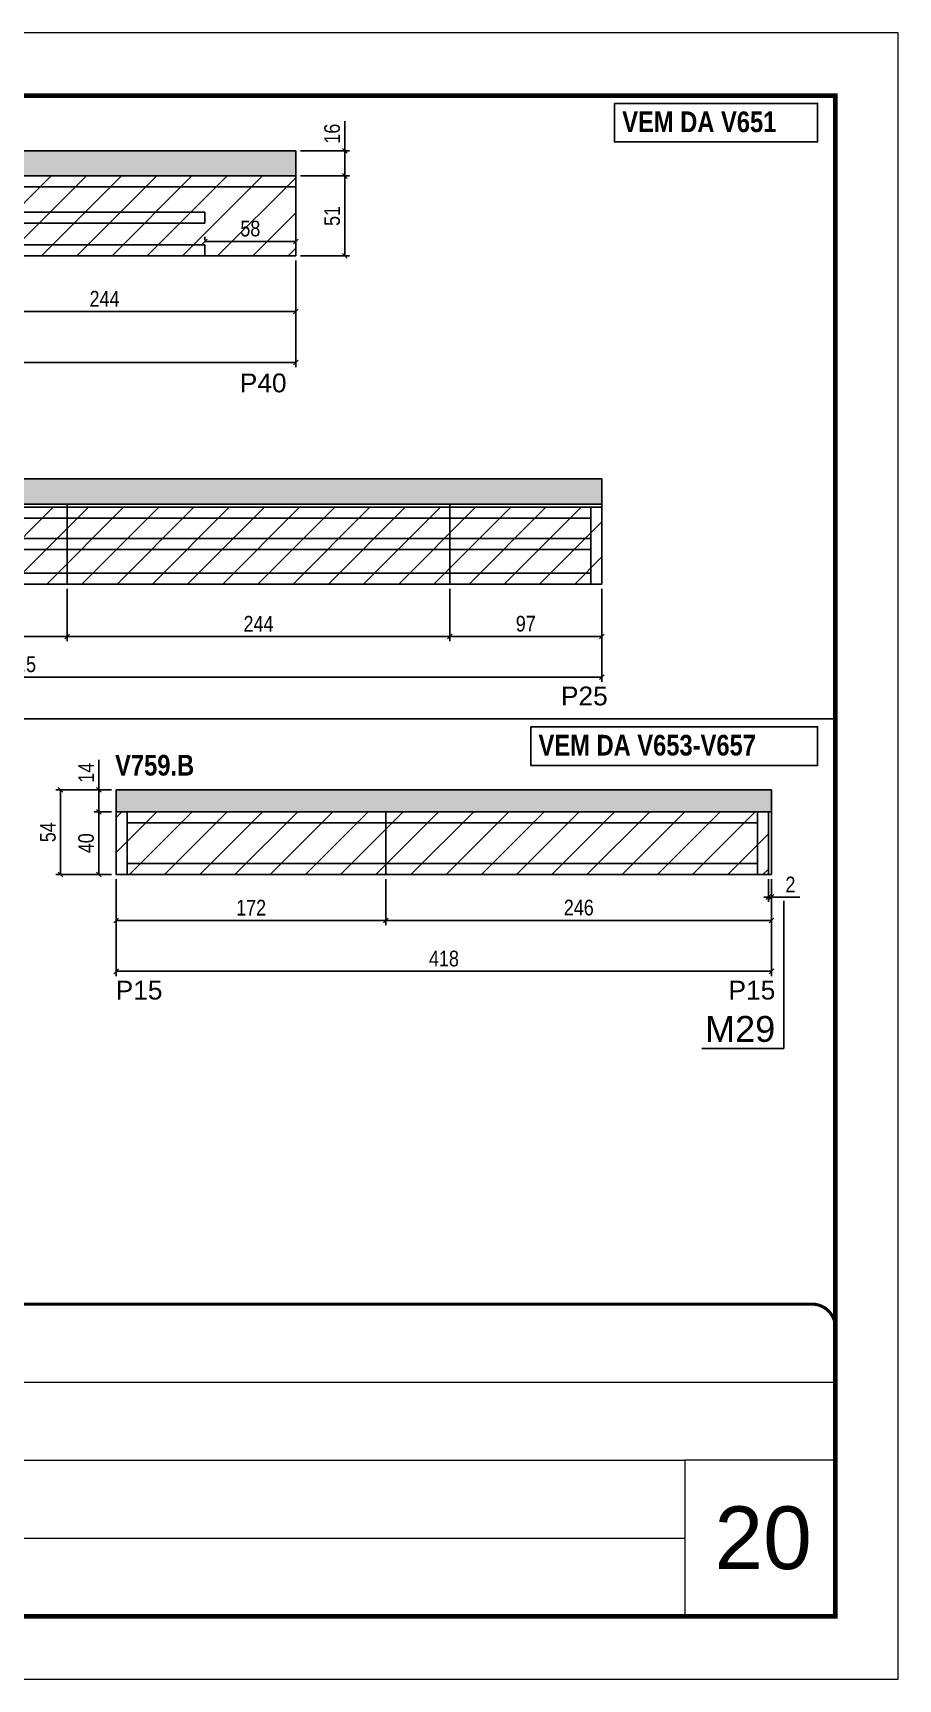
# Model space of a CAD drawing. Extents: x 3309 to 9563, y -2522 to 14608.
# Drawn here: x 9011 to 9563, y 8964 to 10014 of the extents above; entities that cross this region are included whole.
import ezdxf

# ---------------------------------------------------------------- set-up
doc = ezdxf.new("R2010")
doc.units = 0
doc.header["$PDMODE"] = 35
doc.header["$PDSIZE"] = -10
doc.linetypes.add('CONTINUO', pattern=[0])
doc.linetypes.add('DASHED', pattern=[0.75, 0.5, -0.25])
for name, color, linetype in [('5', 5, 'Continuous'), ('COTA', 241, 'Continuous'), ('NOMENCLATURA', 7, 'Continuous'), ('Painéis', 200, 'Continuous'), ('SARR_2.2x7', 40, 'Continuous')]:
    doc.layers.add(name, color=color, linetype=linetype)
for name, color, linetype, lineweight in [('CARIMBO', 255, 'Continuous', 9), ('Folhas', 255, 'Continuous', 9), ('Hachura', 251, 'Continuous', 9), ('SARRAFO DE PRESSAO', 251, 'DASHED', 9)]:
    doc.layers.add(name, color=color, linetype=linetype, lineweight=lineweight)
doc.styles.add('ARIAL', font='arial.ttf')
doc.styles.add('COTA TECNICA', font='techl___.ttf', dxfattribs={"height": 10})
doc.styles.get("Standard").update_dxf_attribs({"font": 'arial.ttf'})
doc.styles.add('TECNICA', font='techb___.ttf', dxfattribs={"height": 10})
doc.dimstyles.new('PAINEL', dxfattribs={"dimtxt": 10, "dimasz": 3, "dimexe": 3, "dimexo": 3, "dimgap": 3, "dimtad": 1, "dimdec": 1, "dimzin": 12, "dimdsep": 46, "dimtxsty": 'COTA TECNICA', "dimblk1": 'OBLIQUE', "dimblk2": 'OBLIQUE', "dimsah": 1, "dimcen": 0.9, "dimclrd": 4, "dimclre": 4, "dimclrt": 240, "dimadec": 1, "dimazin": 3, "dimtfac": 1, "dimtdec": 1, "dimtmove": 0, "dimatfit": 3, "dimfxl": 1, "dimtolj": 1, "dimtzin": 12, "dimarcsym": 0})

# ---------------------------------------------------------------- blocks, each defined once
blk = doc.blocks.new('9999999999')
at = {"color": 30, "linetype": 'CONTINUO'}
for p, q in [((98564.6, 34379.6), (99584, 34379.6)), ((98564.6, 34329.8), (99488, 34329.8)), ((99584, 34329.8), (99488, 34329.8)), ((99488, 34329.8), (99488, 34230.2)), ((98564.6, 34280), (99488, 34280))]:
    blk.add_line(p, q, dxfattribs=at)
at = {"color": 30, "linetype": 'CONTINUO', "const_width": 2}
blk.add_lwpolyline([(99584, 34230.2), (99584, 34414.4, 0.414214), (99569, 34429.4), (98229, 34429.4, 0.414214), (98214, 34414.4), (98214, 34245.2, 0.414214), (98229, 34230.2), (99584, 34230.2)], format="xyb", dxfattribs=at)
at = {"layer": 'Folhas'}
blk.add_lwpolyline([(98139, 34190.2), (99624, 34190.2), (99624, 35240.2), (98139, 35240.2)], close=True, dxfattribs=at)
at = {"layer": 'Folhas', "color": 30, "const_width": 3}
blk.add_lwpolyline([(98214, 34230.2), (99584, 34230.2), (99584, 35200.2), (98214, 35200.2)], close=True, dxfattribs=at)
blk = doc.blocks.new('_Oblique')
at = {"color": 0, "linetype": 'ByBlock', "lineweight": -2}
blk.add_line((-0.5, -0.5), (0.5, 0.5), dxfattribs=at)
blk = doc.blocks.new('*D2561')
at = {"layer": 'COTA', "color": 4, "lineweight": -2, "transparency": 16777216}
for p, q in [((9064.2, 9473.7), (9064.2, 9412)), ((9482.2, 9473.7), (9482.2, 9412)), ((9482.2, 9415), (9064.2, 9415))]:
    blk.add_line(p, q, dxfattribs=at)
at = {"layer": 'Defpoints', "color": 0, "transparency": 16777216}
for p in [(9064.2, 9476.7), (9482.2, 9476.7), (9064.2, 9415)]:
    blk.add_point(p, dxfattribs=at)
at = {"layer": 'COTA', "color": 4, "lineweight": -2, "transparency": 16777216, "xscale": 3, "yscale": 3, "zscale": 3, "rotation": 180}
blk.add_blockref('_Oblique', (9064.2, 9415), dxfattribs=at)
at = {"layer": 'COTA', "color": 4, "lineweight": -2, "transparency": 16777216, "xscale": 3, "yscale": 3, "zscale": 3}
blk.add_blockref('_Oblique', (9482.2, 9415), dxfattribs=at)
at = {"layer": 'COTA', "color": 240, "transparency": 16777216, "insert": (9273.2, 9423.1), "char_height": 10, "attachment_point": 5, "style": 'COTA TECNICA'}
blk.add_mtext('\\A1;418', dxfattribs=at)
blk = doc.blocks.new('*D2562')
at = {"layer": 'COTA', "color": 4, "lineweight": -2, "transparency": 16777216}
for p, q in [((9236.2, 9473.7), (9236.2, 9444.5)), ((9482.2, 9473.7), (9482.2, 9444.5)), ((9482.2, 9447.5), (9236.2, 9447.5))]:
    blk.add_line(p, q, dxfattribs=at)
at = {"layer": 'Defpoints', "color": 0, "transparency": 16777216}
for p in [(9236.2, 9476.7), (9482.2, 9476.7), (9236.2, 9447.5)]:
    blk.add_point(p, dxfattribs=at)
at = {"layer": 'COTA', "color": 4, "lineweight": -2, "transparency": 16777216, "xscale": 3, "yscale": 3, "zscale": 3, "rotation": 180}
blk.add_blockref('_Oblique', (9236.2, 9447.5), dxfattribs=at)
at = {"layer": 'COTA', "color": 4, "lineweight": -2, "transparency": 16777216, "xscale": 3, "yscale": 3, "zscale": 3}
blk.add_blockref('_Oblique', (9482.2, 9447.5), dxfattribs=at)
at = {"layer": 'COTA', "color": 240, "transparency": 16777216, "insert": (9359.2, 9455.6), "char_height": 10, "attachment_point": 5, "style": 'COTA TECNICA'}
blk.add_mtext('\\A1;246', dxfattribs=at)
blk = doc.blocks.new('*D2563')
at = {"layer": 'COTA', "color": 4, "lineweight": -2, "transparency": 16777216}
for p, q in [((9064.2, 9473.7), (9064.2, 9444.5)), ((9236.2, 9473.7), (9236.2, 9444.5)), ((9236.2, 9447.5), (9064.2, 9447.5))]:
    blk.add_line(p, q, dxfattribs=at)
at = {"layer": 'Defpoints', "color": 0, "transparency": 16777216}
for p in [(9064.2, 9476.7), (9236.2, 9476.7), (9064.2, 9447.5)]:
    blk.add_point(p, dxfattribs=at)
at = {"layer": 'COTA', "color": 4, "lineweight": -2, "transparency": 16777216, "xscale": 3, "yscale": 3, "zscale": 3, "rotation": 180}
blk.add_blockref('_Oblique', (9064.2, 9447.5), dxfattribs=at)
at = {"layer": 'COTA', "color": 4, "lineweight": -2, "transparency": 16777216, "xscale": 3, "yscale": 3, "zscale": 3}
blk.add_blockref('_Oblique', (9236.2, 9447.5), dxfattribs=at)
at = {"layer": 'COTA', "color": 240, "transparency": 16777216, "insert": (9150.2, 9455.6), "char_height": 10, "attachment_point": 5, "style": 'COTA TECNICA'}
blk.add_mtext('\\A1;172', dxfattribs=at)
blk = doc.blocks.new('*D2564')
at = {"layer": 'COTA', "color": 4, "lineweight": -2, "transparency": 16777216}
for p, q in [((9061.2, 9516.7), (9050.1, 9516.7)), ((9053.1, 9516.7), (9053.1, 9476.7)), ((9061.2, 9476.7), (9050.1, 9476.7))]:
    blk.add_line(p, q, dxfattribs=at)
at = {"layer": 'Defpoints', "color": 0, "transparency": 16777216}
for p in [(9064.2, 9516.7), (9053.1, 9476.7), (9064.2, 9476.7)]:
    blk.add_point(p, dxfattribs=at)
at = {"layer": 'COTA', "color": 4, "lineweight": -2, "transparency": 16777216, "xscale": 3, "yscale": 3, "zscale": 3}
for p, rotation in [((9053.1, 9516.7), 90), ((9053.1, 9476.7), 270)]:
    blk.add_blockref('_Oblique', p, dxfattribs=dict(at, rotation=rotation))
at = {"layer": 'COTA', "color": 240, "transparency": 16777216, "insert": (9045, 9496.7), "char_height": 10, "attachment_point": 5, "rotation": 90, "style": 'COTA TECNICA'}
blk.add_mtext('\\A1;40', dxfattribs=at)
blk = doc.blocks.new('*D2565')
at = {"layer": 'COTA', "color": 4, "lineweight": -2, "transparency": 16777216}
for p, q in [((9053.1, 9530.7), (9053.1, 9549.8)), ((9061.2, 9530.7), (9050.1, 9530.7)), ((9053.1, 9516.7), (9053.1, 9530.7)), ((9061.2, 9516.7), (9050.1, 9516.7))]:
    blk.add_line(p, q, dxfattribs=at)
at = {"layer": 'Defpoints', "color": 0, "transparency": 16777216}
for p in [(9053.1, 9530.7), (9064.2, 9530.7), (9064.2, 9516.7)]:
    blk.add_point(p, dxfattribs=at)
at = {"layer": 'COTA', "color": 4, "lineweight": -2, "transparency": 16777216, "xscale": 3, "yscale": 3, "zscale": 3}
for p, rotation in [((9053.1, 9530.7), 90), ((9053.1, 9516.7), 270)]:
    blk.add_blockref('_Oblique', p, dxfattribs=dict(at, rotation=rotation))
at = {"layer": 'COTA', "color": 240, "transparency": 16777216, "insert": (9045, 9541.7), "char_height": 10, "attachment_point": 5, "rotation": 90, "style": 'COTA TECNICA'}
blk.add_mtext('\\A1;14', dxfattribs=at)
blk = doc.blocks.new('*D2566')
at = {"layer": 'COTA', "color": 4, "lineweight": -2, "transparency": 16777216}
for p, q in [((9061.2, 9530.7), (9025.7, 9530.7)), ((9028.7, 9476.7), (9028.7, 9530.7)), ((9061.2, 9476.7), (9025.7, 9476.7))]:
    blk.add_line(p, q, dxfattribs=at)
at = {"layer": 'Defpoints', "color": 0, "transparency": 16777216}
for p in [(9028.7, 9530.7), (9064.2, 9530.7), (9064.2, 9476.7)]:
    blk.add_point(p, dxfattribs=at)
at = {"layer": 'COTA', "color": 4, "lineweight": -2, "transparency": 16777216, "xscale": 3, "yscale": 3, "zscale": 3}
for p, rotation in [((9028.7, 9530.7), 90), ((9028.7, 9476.7), 270)]:
    blk.add_blockref('_Oblique', p, dxfattribs=dict(at, rotation=rotation))
at = {"layer": 'COTA', "color": 240, "transparency": 16777216, "insert": (9020.6, 9503.7), "char_height": 10, "attachment_point": 5, "rotation": 90, "style": 'COTA TECNICA'}
blk.add_mtext('\\A1;54', dxfattribs=at)
blk = doc.blocks.new('*D2567')
at = {"layer": 'COTA', "color": 4, "lineweight": -2, "transparency": 16777216}
for p, q in [((9480.2, 9473.7), (9480.2, 9459.4)), ((9482.2, 9473.7), (9482.2, 9459.4)), ((9480.2, 9462.4), (9477.2, 9462.4)), ((9480.2, 9462.4), (9482.2, 9462.4)), ((9482.2, 9462.4), (9500.3, 9462.4))]:
    blk.add_line(p, q, dxfattribs=at)
at = {"layer": 'Defpoints', "color": 0, "transparency": 16777216}
for p in [(9480.2, 9476.7), (9482.2, 9476.7), (9482.2, 9462.4)]:
    blk.add_point(p, dxfattribs=at)
at = {"layer": 'COTA', "color": 4, "lineweight": -2, "transparency": 16777216, "xscale": 3, "yscale": 3, "zscale": 3}
blk.add_blockref('_Oblique', (9480.2, 9462.4), dxfattribs=at)
at = {"layer": 'COTA', "color": 4, "lineweight": -2, "transparency": 16777216, "xscale": 3, "yscale": 3, "zscale": 3, "rotation": 180}
blk.add_blockref('_Oblique', (9482.2, 9462.4), dxfattribs=at)
at = {"layer": 'COTA', "color": 240, "transparency": 16777216, "insert": (9494.2, 9470.4), "char_height": 10, "attachment_point": 5, "style": 'COTA TECNICA'}
blk.add_mtext('\\A1;2', dxfattribs=at)
blk = doc.blocks.new('*D2729')
at = {"layer": 'COTA', "color": 4, "lineweight": -2, "transparency": 16777216}
for p, q in [((8546.7, 9868.3), (8546.7, 9800.4)), ((9178.7, 9868.3), (9178.7, 9800.4)), ((8546.7, 9803.4), (9178.7, 9803.4))]:
    blk.add_line(p, q, dxfattribs=at)
at = {"layer": 'Defpoints', "color": 0, "transparency": 16777216}
for p in [(8546.7, 9871.3), (9178.7, 9871.3), (9178.7, 9803.4)]:
    blk.add_point(p, dxfattribs=at)
at = {"layer": 'COTA', "color": 4, "lineweight": -2, "transparency": 16777216, "xscale": 3, "yscale": 3, "zscale": 3, "rotation": 180}
blk.add_blockref('_Oblique', (8546.7, 9803.4), dxfattribs=at)
at = {"layer": 'COTA', "color": 4, "lineweight": -2, "transparency": 16777216, "xscale": 3, "yscale": 3, "zscale": 3}
blk.add_blockref('_Oblique', (9178.7, 9803.4), dxfattribs=at)
at = {"layer": 'COTA', "color": 240, "transparency": 16777216, "insert": (8862.7, 9811.6), "char_height": 10, "attachment_point": 5, "style": 'COTA TECNICA'}
blk.add_mtext('\\A1;632', dxfattribs=at)
blk = doc.blocks.new('*D2721')
at = {"layer": 'COTA', "color": 4, "lineweight": -2, "transparency": 16777216}
for p, q in [((8934.7, 9875.3), (8934.7, 9832.9)), ((9178.7, 9868.3), (9178.7, 9832.9)), ((8934.7, 9835.9), (9178.7, 9835.9))]:
    blk.add_line(p, q, dxfattribs=at)
at = {"layer": 'Defpoints', "color": 0, "transparency": 16777216}
for p in [(8934.7, 9878.3), (9178.7, 9871.3), (9178.7, 9835.9)]:
    blk.add_point(p, dxfattribs=at)
at = {"layer": 'COTA', "color": 4, "lineweight": -2, "transparency": 16777216, "xscale": 3, "yscale": 3, "zscale": 3, "rotation": 180}
blk.add_blockref('_Oblique', (8934.7, 9835.9), dxfattribs=at)
at = {"layer": 'COTA', "color": 4, "lineweight": -2, "transparency": 16777216, "xscale": 3, "yscale": 3, "zscale": 3}
blk.add_blockref('_Oblique', (9178.7, 9835.9), dxfattribs=at)
at = {"layer": 'COTA', "color": 240, "transparency": 16777216, "insert": (9056.7, 9844), "char_height": 10, "attachment_point": 5, "style": 'COTA TECNICA'}
blk.add_mtext('\\A1;244', dxfattribs=at)
blk = doc.blocks.new('*D2732')
at = {"layer": 'COTA', "color": 4, "lineweight": -2, "transparency": 16777216}
for p, q in [((9120.7, 9881.3), (9120.7, 9883.5)), ((9178.7, 9880.5), (9120.7, 9880.5)), ((9178.7, 9874.3), (9178.7, 9883.5))]:
    blk.add_line(p, q, dxfattribs=at)
at = {"layer": 'Defpoints', "color": 0, "transparency": 16777216}
for p in [(9120.7, 9880.5), (9120.7, 9878.3), (9178.7, 9871.3)]:
    blk.add_point(p, dxfattribs=at)
at = {"layer": 'COTA', "color": 4, "lineweight": -2, "transparency": 16777216, "xscale": 3, "yscale": 3, "zscale": 3, "rotation": 180}
blk.add_blockref('_Oblique', (9120.7, 9880.5), dxfattribs=at)
at = {"layer": 'COTA', "color": 4, "lineweight": -2, "transparency": 16777216, "xscale": 3, "yscale": 3, "zscale": 3}
blk.add_blockref('_Oblique', (9178.7, 9880.5), dxfattribs=at)
at = {"layer": 'COTA', "color": 240, "transparency": 16777216, "insert": (9149.7, 9888.7), "char_height": 10, "attachment_point": 5, "style": 'COTA TECNICA'}
blk.add_mtext('\\A1;58', dxfattribs=at)
blk = doc.blocks.new('*D2728')
at = {"layer": 'COTA', "color": 4, "lineweight": -2, "transparency": 16777216}
for p, q in [((9181.7, 9922.3), (9213, 9922.3)), ((9210, 9922.3), (9210, 9871.3)), ((9181.7, 9871.3), (9213, 9871.3))]:
    blk.add_line(p, q, dxfattribs=at)
at = {"layer": 'Defpoints', "color": 0, "transparency": 16777216}
for p in [(9178.7, 9922.3), (9178.7, 9871.3), (9210, 9871.3)]:
    blk.add_point(p, dxfattribs=at)
at = {"layer": 'COTA', "color": 4, "lineweight": -2, "transparency": 16777216, "xscale": 3, "yscale": 3, "zscale": 3}
for p, rotation in [((9210, 9922.3), 90), ((9210, 9871.3), 270)]:
    blk.add_blockref('_Oblique', p, dxfattribs=dict(at, rotation=rotation))
at = {"layer": 'COTA', "color": 240, "transparency": 16777216, "insert": (9201.9, 9896.8), "char_height": 10, "attachment_point": 5, "rotation": 90, "style": 'COTA TECNICA'}
blk.add_mtext('\\A1;51', dxfattribs=at)
blk = doc.blocks.new('*D2727')
at = {"layer": 'COTA', "color": 4, "lineweight": -2, "transparency": 16777216}
for p, q in [((9210, 9938.3), (9210, 9957.3)), ((9181.7, 9938.3), (9213, 9938.3)), ((9210, 9922.3), (9210, 9938.3)), ((9181.7, 9922.3), (9213, 9922.3))]:
    blk.add_line(p, q, dxfattribs=at)
at = {"layer": 'Defpoints', "color": 0, "transparency": 16777216}
for p in [(9178.7, 9938.3), (9210, 9938.3), (9178.7, 9922.3)]:
    blk.add_point(p, dxfattribs=at)
at = {"layer": 'COTA', "color": 4, "lineweight": -2, "transparency": 16777216, "xscale": 3, "yscale": 3, "zscale": 3}
for p, rotation in [((9210, 9938.3), 90), ((9210, 9922.3), 270)]:
    blk.add_blockref('_Oblique', p, dxfattribs=dict(at, rotation=rotation))
at = {"layer": 'COTA', "color": 240, "transparency": 16777216, "insert": (9201.9, 9949.3), "char_height": 10, "attachment_point": 5, "rotation": 90, "style": 'COTA TECNICA'}
blk.add_mtext('\\A1;16', dxfattribs=at)
blk = doc.blocks.new('*D5323')
at = {"layer": 'COTA', "color": 4, "lineweight": -2, "transparency": 16777216}
for p, q in [((8623.4, 9659), (8623.4, 9599.6)), ((9373.9, 9659), (9373.9, 9599.6)), ((9373.9, 9602.6), (8623.4, 9602.6))]:
    blk.add_line(p, q, dxfattribs=at)
at = {"layer": 'Defpoints', "color": 0, "transparency": 16777216}
for p in [(8623.4, 9662), (9373.9, 9662), (8623.4, 9602.6)]:
    blk.add_point(p, dxfattribs=at)
at = {"layer": 'COTA', "color": 4, "lineweight": -2, "transparency": 16777216, "xscale": 3, "yscale": 3, "zscale": 3, "rotation": 180}
blk.add_blockref('_Oblique', (8623.4, 9602.6), dxfattribs=at)
at = {"layer": 'COTA', "color": 4, "lineweight": -2, "transparency": 16777216, "xscale": 3, "yscale": 3, "zscale": 3}
blk.add_blockref('_Oblique', (9373.9, 9602.6), dxfattribs=at)
at = {"layer": 'COTA', "color": 240, "transparency": 16777216, "insert": (8998.7, 9610.8), "char_height": 10, "attachment_point": 5, "style": 'COTA TECNICA'}
blk.add_mtext('\\A1;750.5', dxfattribs=at)
blk = doc.blocks.new('*D5324')
at = {"layer": 'COTA', "color": 4, "lineweight": -2, "transparency": 16777216}
for p, q in [((8788.9, 9659), (8788.9, 9625.6)), ((9032.9, 9659), (9032.9, 9625.6)), ((9032.9, 9628.6), (8788.9, 9628.6))]:
    blk.add_line(p, q, dxfattribs=at)
at = {"layer": 'Defpoints', "color": 0, "transparency": 16777216}
for p in [(8788.9, 9662), (9032.9, 9662), (8788.9, 9628.6)]:
    blk.add_point(p, dxfattribs=at)
at = {"layer": 'COTA', "color": 4, "lineweight": -2, "transparency": 16777216, "xscale": 3, "yscale": 3, "zscale": 3, "rotation": 180}
blk.add_blockref('_Oblique', (8788.9, 9628.6), dxfattribs=at)
at = {"layer": 'COTA', "color": 4, "lineweight": -2, "transparency": 16777216, "xscale": 3, "yscale": 3, "zscale": 3}
blk.add_blockref('_Oblique', (9032.9, 9628.6), dxfattribs=at)
at = {"layer": 'COTA', "color": 240, "transparency": 16777216, "insert": (8910.9, 9636.7), "char_height": 10, "attachment_point": 5, "style": 'COTA TECNICA'}
blk.add_mtext('\\A1;244', dxfattribs=at)
blk = doc.blocks.new('*D5326')
at = {"layer": 'COTA', "color": 4, "lineweight": -2, "transparency": 16777216}
for p, q in [((9032.9, 9659), (9032.9, 9625.6)), ((9276.9, 9659), (9276.9, 9625.6)), ((9032.9, 9628.6), (9276.9, 9628.6))]:
    blk.add_line(p, q, dxfattribs=at)
at = {"layer": 'Defpoints', "color": 0, "transparency": 16777216}
for p in [(9032.9, 9662), (9276.9, 9662), (9276.9, 9628.6)]:
    blk.add_point(p, dxfattribs=at)
at = {"layer": 'COTA', "color": 4, "lineweight": -2, "transparency": 16777216, "xscale": 3, "yscale": 3, "zscale": 3, "rotation": 180}
blk.add_blockref('_Oblique', (9032.9, 9628.6), dxfattribs=at)
at = {"layer": 'COTA', "color": 4, "lineweight": -2, "transparency": 16777216, "xscale": 3, "yscale": 3, "zscale": 3}
blk.add_blockref('_Oblique', (9276.9, 9628.6), dxfattribs=at)
at = {"layer": 'COTA', "color": 240, "transparency": 16777216, "insert": (9154.9, 9636.7), "char_height": 10, "attachment_point": 5, "style": 'COTA TECNICA'}
blk.add_mtext('\\A1;244', dxfattribs=at)
blk = doc.blocks.new('*D5327')
at = {"layer": 'COTA', "color": 4, "lineweight": -2, "transparency": 16777216}
for p, q in [((9276.9, 9659), (9276.9, 9625.6)), ((9373.9, 9659), (9373.9, 9625.6)), ((9276.9, 9628.6), (9373.9, 9628.6))]:
    blk.add_line(p, q, dxfattribs=at)
at = {"layer": 'Defpoints', "color": 0, "transparency": 16777216}
for p in [(9276.9, 9662), (9373.9, 9662), (9373.9, 9628.6)]:
    blk.add_point(p, dxfattribs=at)
at = {"layer": 'COTA', "color": 4, "lineweight": -2, "transparency": 16777216, "xscale": 3, "yscale": 3, "zscale": 3, "rotation": 180}
blk.add_blockref('_Oblique', (9276.9, 9628.6), dxfattribs=at)
at = {"layer": 'COTA', "color": 4, "lineweight": -2, "transparency": 16777216, "xscale": 3, "yscale": 3, "zscale": 3}
blk.add_blockref('_Oblique', (9373.9, 9628.6), dxfattribs=at)
at = {"layer": 'COTA', "color": 240, "transparency": 16777216, "insert": (9325.4, 9636.7), "char_height": 10, "attachment_point": 5, "style": 'COTA TECNICA'}
blk.add_mtext('\\A1;97', dxfattribs=at)

msp = doc.modelspace()

# ---------------------------------------------------------------- hatches: boundary and pattern name
at = {"layer": 'COTA'}
h = msp.add_hatch(dxfattribs=at)
h.set_pattern_fill('AR-CONC', color=256, scale=0.03)
h.set_pattern_definition([(50, (-2568.256, 24.8587), (5.4655401, -0.4781726), [0.5715, -6.2865]), (355, (-2568.256, 24.8587), (-1.0573026, 5.7317054), [0.4572, -5.0292175]), (100.451445, (-2567.8007, 24.819), (4.4082374, 5.2535326), [0.4857003, -5.3427073]), (46.1842, (-2568.256, 26.383), (8.1323712, -1.2612698), [0.85725, -9.42975]), (96.63556, (-2567.5785, 26.2776), (7.122124, 7.4227837), [0.7285507, -8.0140682]), (351.18415, (-2568.256, 26.383), (7.122124, 7.4227837), [0.685799, -7.543792]), (21, (-2567.494, 26.0017), (4.5484317, -3.067956), [0.5715, -6.2865]), (326, (-2567.494, 26.0017), (1.8540609, 5.525639), [0.4572, -5.0292]), (71.451445, (-2567.115, 25.746), (6.4024926, 2.457683), [0.4857003, -5.3426981]), (37.5, (-2568.2562, 24.8587), (0.0926581, 2.53665117), [0, -4.96824, 0, -5.1054, 0, -5.04825]), (7.5, (-2568.2562, 24.8587), (2.00458988, 3.00541724), [0, -2.91084, 0, -4.85394, 0, -1.92405]), (327.5, (-2569.9554, 24.8587), (4.06771786, -0.17186232), [0, -1.905, 0, -5.9436, 0, -7.8867]), (317.5, (-2570.7174, 24.8587), (4.44387544, 0.7627947), [0, -2.4765, 0, -3.94716, 0, -5.6007])])
h.paths.add_polyline_path([(8546.73, 9938.34), (8546.73, 9922.34), (9178.73, 9922.34), (9178.73, 9938.34)])
h = msp.add_hatch(dxfattribs=at)
h.set_pattern_fill('AR-CONC', color=256, scale=0.03)
h.paths.add_polyline_path([(8593.43, 9662.03), (8623.43, 9662.03), (8623.43, 9713.03), (9373.93, 9713.03), (9373.93, 9729.03), (8787.93, 9729.03), (8787.93, 9727.03), (8546.73, 9727.03), (8546.73, 9713.03), (8593.43, 9713.03)])
h = msp.add_hatch(dxfattribs=at)
h.set_pattern_fill('AR-CONC', color=256, scale=0.03)
h.set_pattern_definition([(50, (2095.242, -1336.982), (5.46554, -0.4781726), [0.5715, -6.2865]), (355, (2095.242, -1336.982), (-1.0573026, 5.7317054), [0.4572, -5.0292175]), (100.451445, (2095.6974, -1337.0217), (4.4082374, 5.2535326), [0.4857003, -5.3427073]), (46.1842, (2095.242, -1335.458), (8.1323712, -1.26127), [0.85725, -9.42975]), (96.63556, (2095.92, -1335.563), (7.122124, 7.4227837), [0.7285507, -8.014068]), (351.18415, (2095.242, -1335.458), (7.122124, 7.422784), [0.685799, -7.543792]), (21, (2096.004, -1335.839), (4.5484317, -3.067956), [0.5715, -6.2865]), (326, (2096.004, -1335.839), (1.8540609, 5.525639), [0.4572, -5.0292]), (71.451445, (2096.383, -1336.0945), (6.4024926, 2.457683), [0.4857003, -5.3426981]), (37.5, (2095.242, -1336.9818), (0.0926581, 2.53665117), [0, -4.96824, 0, -5.1054, 0, -5.04825]), (7.5, (2095.242, -1336.9818), (2.0045899, 3.00541724), [0, -2.91084, 0, -4.85394, 0, -1.92405]), (327.5, (2093.5427, -1336.9818), (4.06771786, -0.17186232), [0, -1.905, 0, -5.9436, 0, -7.8867]), (317.5, (2092.7807, -1336.9818), (4.4438754, 0.7627947), [0, -2.4765, 0, -3.94716, 0, -5.6007])])
h.paths.add_polyline_path([(9482.17, 9516.68), (9482.17, 9530.68), (9064.17, 9530.68), (9064.17, 9516.68)])
at = {"layer": 'Hachura', "linetype": 'ByBlock'}
h = msp.add_hatch(dxfattribs=at)
h.set_pattern_fill('ANSI31', color=256, scale=5)
h.set_pattern_definition([(45, (-9.81, 14.268), (-11.22532, 11.22532), [])])
h.paths.add_polyline_path([(8790.73, 9922.34), (8546.73, 9922.34), (8546.73, 9871.34), (8790.73, 9871.34)])
h.paths.add_polyline_path([(8934.73, 9922.34), (8790.73, 9922.34), (8790.73, 9871.34), (8934.73, 9871.34)])
h.paths.add_polyline_path([(9178.73, 9922.34), (8934.73, 9922.34), (8934.73, 9871.34), (9178.73, 9871.34)])
h = msp.add_hatch(dxfattribs=at)
h.set_pattern_fill('ANSI31', color=256, scale=5)
h.set_pattern_definition([(45, (-65.803, -7.349), (-11.22532, 11.22532), [])])
h.paths.add_polyline_path([(8788.93, 9711.03), (8623.43, 9711.03), (8623.43, 9662.03), (8788.93, 9662.03)])
h.paths.add_polyline_path([(9032.93, 9711.03), (8788.93, 9711.03), (8788.93, 9662.03), (9032.93, 9662.03)])
h.paths.add_polyline_path([(9276.93, 9711.03), (9032.93, 9711.03), (9032.93, 9662.03), (9276.93, 9662.03)])
h.paths.add_polyline_path([(9373.93, 9711.03), (9276.93, 9711.03), (9276.93, 9662.03), (9373.93, 9662.03)])
h = msp.add_hatch(dxfattribs=at)
h.set_pattern_fill('ANSI31', color=256, scale=5)
h.paths.add_polyline_path([(8974.54, 9516.68), (8556.54, 9516.68), (8556.54, 9476.68), (8974.54, 9476.68)])
h.paths.add_polyline_path([(9236.17, 9516.68), (9064.17, 9516.68), (9064.17, 9476.68), (9236.17, 9476.68)])
h.paths.add_polyline_path([(9480.17, 9516.68), (9236.17, 9516.68), (9236.17, 9476.68), (9480.17, 9476.68)])
h.paths.add_polyline_path([(8966.54, 9347.95), (8844.54, 9347.95), (8844.54, 9293.95), (8966.54, 9293.95)])
h.paths.add_polyline_path([(8844.54, 9347.95), (8776.54, 9347.95), (8776.54, 9293.95), (8844.54, 9293.95)])
h.paths.add_polyline_path([(8746.54, 9347.95), (8624.54, 9347.95), (8624.54, 9293.95), (8746.54, 9293.95)])
h.paths.add_polyline_path([(8624.54, 9347.95), (8556.54, 9347.95), (8556.54, 9293.95), (8624.54, 9293.95)])

# ---------------------------------------------------------------- linework, layer by layer
at = {"layer": 'COTA'}
for p, q in [((8546.73, 9938.34), (9178.73, 9938.34)), ((9178.73, 9938.34), (9178.73, 9922.34)), ((8787.93, 9729.03), (9373.93, 9729.03)), ((9373.93, 9729.03), (9373.93, 9713.03)), ((8152.87, 9575.95), (9522.87, 9575.95)), ((9064.17, 9516.68), (9064.17, 9530.68)), ((9064.17, 9530.68), (9482.17, 9530.68)), ((9482.17, 9530.68), (9482.17, 9516.68))]:
    msp.add_line(p, q, dxfattribs=at)
at = {"layer": 'NOMENCLATURA', "linetype": 'Continuous'}
for p, q in [((9490.08, 9365.82), (9490.08, 9459.94)), ((9437.68, 9365.82), (9490.08, 9365.82))]:
    msp.add_line(p, q, dxfattribs=at)
at = {"layer": 'NOMENCLATURA'}
for points in [[(9381.92, 9968.57), (9511.55, 9968.57), (9511.55, 9944.01), (9381.92, 9944.01)], [(9328.54, 9570.96), (9511.55, 9570.96), (9511.55, 9546.39), (9328.54, 9546.39)]]:
    msp.add_lwpolyline(points, close=True, dxfattribs=at)
at = {"layer": 'Painéis', "linetype": 'ByBlock'}
for p, q in [((9178.73, 9922.34), (8546.73, 9922.34)), ((9178.73, 9871.34), (9178.73, 9922.34)), ((8546.73, 9871.34), (9178.73, 9871.34)), ((8623.43, 9713.03), (9373.93, 9713.03)), ((9032.93, 9713.03), (9032.93, 9662.03)), ((9276.93, 9662.03), (9276.93, 9713.03)), ((9373.93, 9662.03), (9373.93, 9713.03)), ((8623.43, 9711.03), (9373.93, 9711.03)), ((9373.93, 9662.03), (8623.43, 9662.03)), ((9064.17, 9476.68), (9064.17, 9516.68)), ((9064.17, 9516.68), (9482.17, 9516.68)), ((9236.17, 9516.68), (9236.17, 9476.68)), ((9480.17, 9516.68), (9480.17, 9476.68)), ((9482.17, 9516.68), (9482.17, 9476.68)), ((9482.17, 9476.68), (9064.17, 9476.68))]:
    msp.add_line(p, q, dxfattribs=at)
at = {"layer": 'SARR_2.2x7', "linetype": 'Continuous'}
for p, q in [((8934.73, 9915.34), (9178.73, 9915.34)), ((8934.73, 9899.17), (9120.73, 9899.17)), ((8934.73, 9892.17), (9120.73, 9892.17)), ((9120.73, 9892.17), (9120.73, 9899.17)), ((8934.73, 9878.34), (9120.73, 9878.34)), ((9120.73, 9871.34), (9120.73, 9878.34)), ((8799.93, 9704.03), (9032.93, 9704.03)), ((9032.93, 9704.03), (9276.93, 9704.03)), ((9276.93, 9704.03), (9366.93, 9704.03)), ((9366.93, 9662.03), (9366.93, 9711.03)), ((8799.93, 9691.03), (9032.93, 9691.03)), ((8799.93, 9684.03), (9032.93, 9684.03)), ((9032.93, 9691.03), (9276.93, 9691.03)), ((9032.93, 9684.03), (9276.93, 9684.03)), ((9276.93, 9691.03), (9366.93, 9691.03)), ((9276.93, 9684.03), (9366.93, 9684.03)), ((8799.93, 9669.03), (9032.93, 9669.03)), ((9032.93, 9669.03), (9276.93, 9669.03)), ((9276.93, 9669.03), (9366.93, 9669.03)), ((9071.17, 9516.68), (9071.17, 9476.68)), ((9473.17, 9476.68), (9473.17, 9516.68)), ((9236.17, 9509.68), (9071.17, 9509.68)), ((9473.17, 9509.68), (9236.17, 9509.68)), ((9236.17, 9483.68), (9071.17, 9483.68)), ((9473.17, 9483.68), (9236.17, 9483.68))]:
    msp.add_line(p, q, dxfattribs=at)

# ---------------------------------------------------------------- block references
at = {"layer": 'SARRAFO DE PRESSAO', "color": 6, "linetype": 'ByBlock'}
msp.add_blockref('9999999999', (-90061.11, -25226.65), dxfattribs=at)

# ---------------------------------------------------------------- texts
at = {"layer": '5', "linetype": 'Continuous'}
for s, rotation, p in [('P40', 359.99996, (9142.99, 9784.32)), ('P25', 359.99996, (9347.85, 9584.63)), ('P15', 0.00004, (9063.83, 9397)), ('P15', 0.00004, (9454.72, 9397))]:
    msp.add_text(s, height=12, rotation=rotation, dxfattribs=at).set_placement(p)
at = {"layer": 'CARIMBO', "style": 'ARIAL'}
msp.add_text('20', height=40, dxfattribs=at).set_placement((9445.73, 9033.7))
at = {"layer": 'NOMENCLATURA', "style": 'TECNICA'}
for s, p in [('VEM DA V651', (9386.93, 9950.27)), ('VEM DA V653-V657 ', (9333.55, 9552.65)), ('V759.B', (9063.45, 9539.86))]:
    msp.add_text(s, height=13.2, dxfattribs=at).set_placement(p)
at = {"layer": 'NOMENCLATURA', "linetype": 'Continuous'}
msp.add_text('M29', height=16.5, dxfattribs=at).set_placement((9439.69, 9370.02))

# ---------------------------------------------------------------- dimensions: what is measured, and where the dimension line sits
at = {"layer": 'COTA'}
for base, p1, p2, angle, picture, middle in [((9210, 9938.34), (9178.73, 9922.34), (9178.73, 9938.34), 90, '*D2727', (9201.9, 9949.34)), ((9210, 9871.34), (9178.73, 9922.34), (9178.73, 9871.34), 90, '*D2728', (9201.89, 9896.84)), ((9178.73, 9803.39), (8546.73, 9871.34), (9178.73, 9871.34), 180, '*D2729', (8862.73, 9811.61)), ((8788.93, 9628.63), (9032.93, 9662.03), (8788.93, 9662.03), 180, '*D5324', (8910.93, 9636.7)), ((9053.06, 9530.68), (9064.17, 9516.68), (9064.17, 9530.68), 90, '*D2565', (9044.99, 9541.74)), ((9028.71, 9530.68), (9064.17, 9476.68), (9064.17, 9530.68), 90, '*D2566', (9020.6, 9503.68)), ((9053.06, 9476.68), (9064.17, 9516.68), (9064.17, 9476.68), 90, '*D2564', (9044.96, 9496.68)), ((9236.17, 9447.5), (9482.17, 9476.68), (9236.17, 9476.68), 180, '*D2562', (9359.17, 9455.6))]:
    dim = msp.add_linear_dim(base=base, p1=p1, p2=p2, angle=angle, dimstyle='PAINEL', dxfattribs=at)
    dim.commit()
    dim.dimension.update_dxf_attribs({"geometry": picture, "text_midpoint": middle})
for base, p1, p2, picture, middle in [((9120.73, 9880.53), (9178.73, 9871.34), (9120.73, 9878.34), '*D2732', (9149.73, 9888.66)), ((8623.43, 9602.64), (9373.93, 9662.03), (8623.43, 9662.03), '*D5323', (8998.68, 9610.75)), ((9276.93, 9628.63), (9032.93, 9662.03), (9276.93, 9662.03), '*D5326', (9154.93, 9636.7)), ((9064.17, 9415.01), (9482.17, 9476.68), (9064.17, 9476.68), '*D2561', (9273.17, 9423.11)), ((9482.17, 9462.45), (9480.17, 9476.68), (9482.17, 9476.68), '*D2567', (9494.23, 9470.45))]:
    dim = msp.add_linear_dim(base=base, p1=p1, p2=p2, dimstyle='PAINEL', dxfattribs=at)
    dim.commit()
    dim.dimension.update_dxf_attribs({"geometry": picture, "text_midpoint": middle})
for base, p1, p2, picture, middle in [((9178.73, 9835.88), (8934.73, 9878.34), (9178.73, 9871.34), '*D2721', (9056.73, 9843.95)), ((9373.93, 9628.63), (9276.93, 9662.03), (9373.93, 9662.03), '*D5327', (9325.43, 9636.73))]:
    dim = msp.add_linear_dim(base=base, p1=p1, p2=p2, dimstyle='PAINEL', override={"dimtmove": 1}, dxfattribs=at)
    dim.commit()
    dim.dimension.update_dxf_attribs({"geometry": picture, "text_midpoint": middle})
dim = msp.add_linear_dim(base=(9064.17, 9447.5), p1=(9236.17, 9476.68), p2=(9064.17, 9476.68), angle=180, dimstyle='PAINEL', override={"dimtmove": 1}, dxfattribs=at)
dim.commit()
dim.dimension.update_dxf_attribs({"geometry": '*D2563', "text_midpoint": (9150.17, 9455.57)})

doc.saveas('drawing.dxf')
